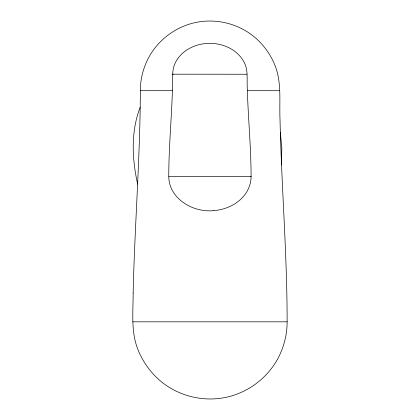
<?xml version="1.0" encoding="UTF-8"?>
<svg xmlns="http://www.w3.org/2000/svg" width="420" height="420" viewBox="0 0 420 420"><rect width="100%" height="100%" fill="white"/><g stroke="black" fill="none" stroke-linecap="round" stroke-linejoin="round"><path stroke-width="0.63" d="M281.379 165.028L281.836 148.097L280.371 132.626M140.133 107.415C130.688 131.822 132.043 158.981 137.629 184.123M213.649 210.641C226.527 209.69 239.479 203.443 246.509 192.318C249.401 187.609 251.081 182.154 251.097 176.621C251.024 146.716 248.057 116.918 247.228 87.04C246.829 78.997 248.199 70.366 244.429 62.874C241.941 57.755 237.972 53.461 233.289 50.264C224.495 44.404 213.481 42.289 203.086 43.853C191.651 45.581 180.442 52.18 175.292 62.827C171.533 70.319 172.914 78.944 172.526 86.987C171.728 116.865 168.803 146.659 168.761 176.558C169.003 198.859 193.284 212.798 213.633 210.641M246.897 74.245L172.688 74.188L173.313 74.193M168.929 176.558L251.097 176.621L250.409 176.621M140.301 90.699L172.316 90.699M247.684 90.699L279.699 90.699M132.82 321.82L287.18 321.82M133.14 292.929C133.208 312.412 130.578 332.95 138.695 351.356C143.598 363.006 151.31 373.406 161.038 381.481C178.631 395.971 202.708 402.003 225.057 397.519C247.422 393.11 267.356 378.32 278.066 358.202C283.941 347.02 287.159 334.462 287.128 321.82C287.144 254.341 281.521 187.031 280.019 119.59C279.169 101.094 282.009 81.543 274.397 64.029C269.966 53.503 262.999 44.111 254.216 36.824C238.329 23.735 216.584 18.291 196.403 22.339C176.206 26.318 158.203 39.674 148.528 57.845C143.225 67.94 140.317 79.28 140.348 90.699C140.128 158.172 134.699 225.493 133.14 292.929"/></g></svg>
